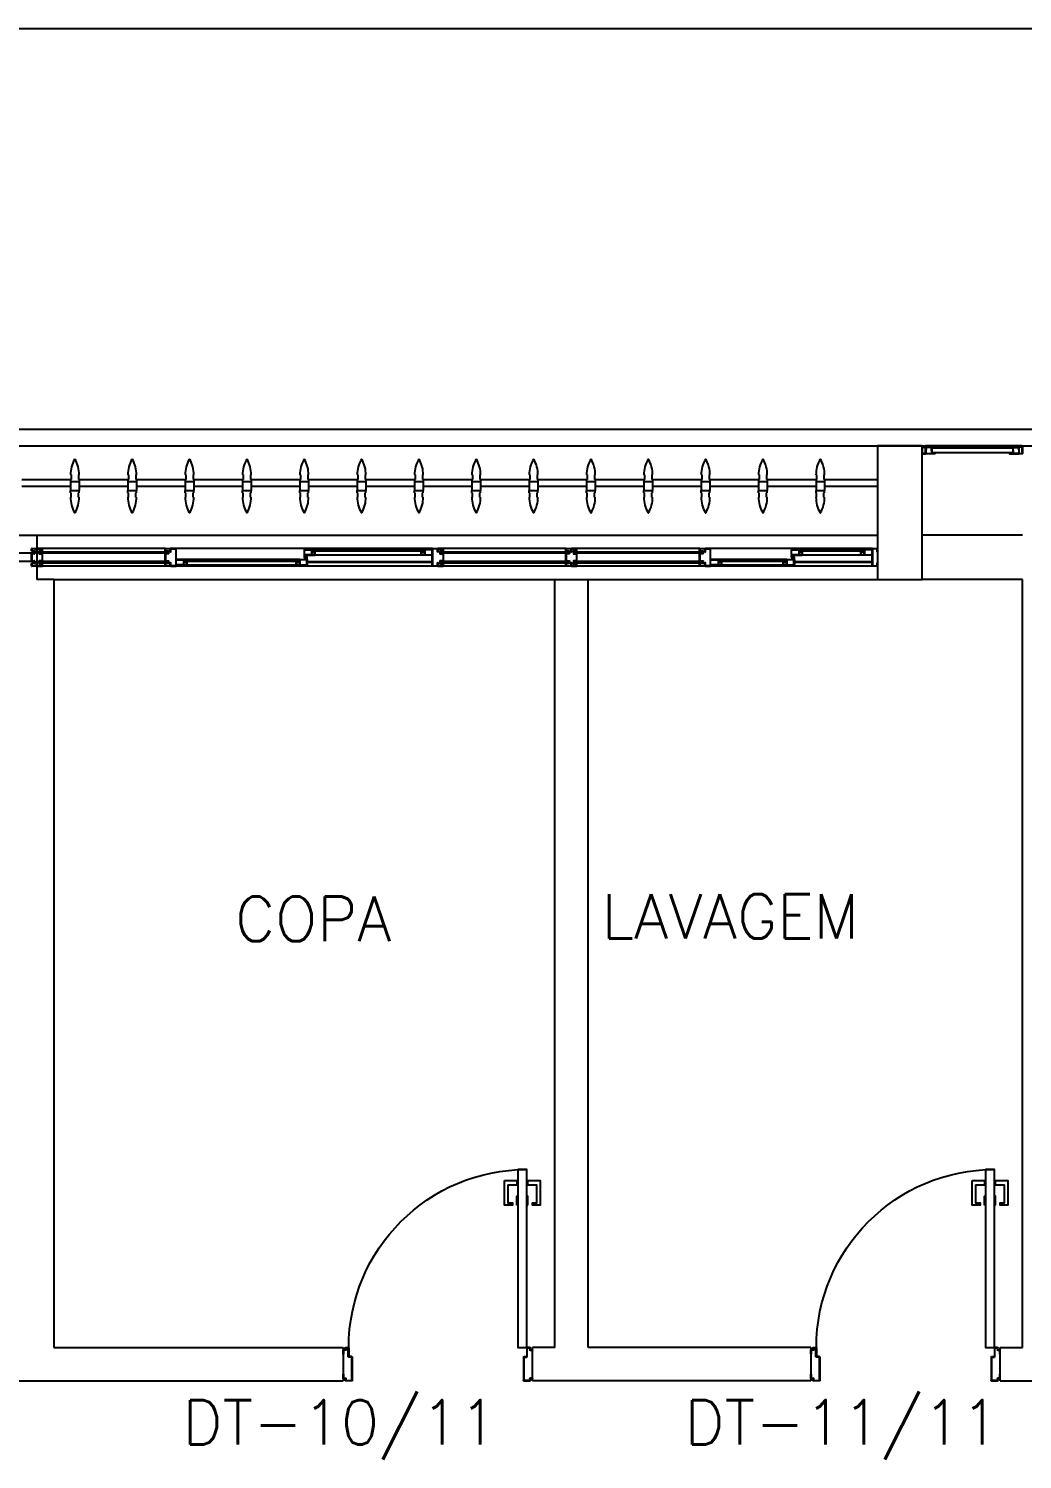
# Model space of a CAD drawing. Header units: millimetres. Extents: x 2686 to 2939, y 1294 to 1441.
# Drawn here: x 2811.66 to 2816.12, y 1344.02 to 1350.45 of the extents above; entities that cross this region are included whole.
import ezdxf

# ---------------------------------------------------------------- set-up
doc = ezdxf.new("R2010")
doc.units = ezdxf.units.MM
doc.linetypes.add('HIDDEN', pattern=[0.375, 0.25, -0.125])
for name, color, linetype in [('AR-ALV', 2, 'Continuous'), ('AR-BRISES', 1, 'Continuous'), ('AR-CALÇADA', 1, 'Continuous'), ('AR-ESQ', 1, 'Continuous'), ('AR-ESTC', 3, 'Continuous'), ('AR-PEITORIL', 1, 'Continuous'), ('AR-PORTA', 1, 'Continuous'), ('BR-PAINEL', 1, 'Continuous'), ('BR-SUPORTE', 1, 'Continuous'), ('DT-ESQ-BAGUETE-C', 1, 'Continuous'), ('DT-ESQ-BAGUETE-V', 1, 'Continuous'), ('DT-ESQ-CHAPA DOBRADA-V', 1, 'Continuous'), ('DT-ESQ-MARCO-V', 1, 'Continuous'), ('DT-ESQ-PERFIL CADEIRA-C', 2, 'Continuous'), ('DT-ESQ-PERFIL CADEIRA-V', 2, 'Continuous'), ('DT-ESQ-PERFIL U SIMPLES-C', 2, 'Continuous'), ('DT-ESQ-PERFIL U-C', 2, 'Continuous'), ('DT-ESQ-PERFIL U-V', 1, 'Continuous'), ('DT-ESQ-VENEZIANA-C', 1, 'Continuous'), ('DT-ESQ-VENEZIANA-V', 1, 'Continuous'), ('DT-ESQ-VIDRO-C', 2, 'Continuous'), ('DT-ESQ-VIDRO-PROJ', 32, 'HIDDEN'), ('DT-ESQ-VIDRO-V', 71, 'Continuous'), ('DT-TXTMOD', 1, 'Continuous'), ('ENDEREÇO', 2, 'Continuous'), ('ibio', 2, 'Continuous'), ('maçaneta', 1, 'Continuous'), ('mov', 1, 'Continuous'), ('PM-PERFIL U-C', 2, 'Continuous'), ('pm1', 2, 'Continuous'), ('TEXTO', 2, 'Continuous')]:
    doc.layers.add(name, color=color, linetype=linetype)
doc.styles.add('S10', font='simplex.shx', dxfattribs={"height": 0.1})
doc.styles.add('UNB-100', font='simplex.shx', dxfattribs={"height": 0.2})
doc.styles.add('UNB1-100', font='simplex.shx', dxfattribs={"height": 0.2})

# ---------------------------------------------------------------- blocks, each defined once
blk = doc.blocks.new('EF21-P')
at = {"layer": 'DT-ESQ-BAGUETE-C', "ltscale": 0.1}
for points in [[(0.0735, -0.125), (0.06, -0.125), (0.06, -0.1235), (0.073, -0.1235, 0.414214), (0.0735, -0.123), (0.0735, -0.112, 0.414214), (0.073, -0.1115), (0.06, -0.1115), (0.06, -0.11), (0.0735, -0.11, -0.414214), (0.075, -0.1115), (0.075, -0.1235, -0.414214)], [(0.339, -0.125), (0.3525, -0.125), (0.3525, -0.1235), (0.3395, -0.1235, -0.414214), (0.339, -0.123), (0.339, -0.112, -0.414214), (0.3395, -0.1115), (0.3525, -0.1115), (0.3525, -0.11), (0.339, -0.11, 0.414214), (0.3375, -0.1115), (0.3375, -0.1235, 0.414214)], [(0.4225, -0.08), (0.409, -0.08), (0.409, -0.0785), (0.422, -0.0785, 0.414214), (0.4225, -0.078), (0.4225, -0.067, 0.414214), (0.422, -0.0665), (0.409, -0.0665), (0.409, -0.065), (0.4225, -0.065, -0.414214), (0.424, -0.0665), (0.424, -0.0785, -0.414214)], [(0.7015, -0.08), (0.715, -0.08), (0.715, -0.0785), (0.702, -0.0785, -0.414214), (0.7015, -0.078), (0.7015, -0.067, -0.414214), (0.702, -0.0665), (0.715, -0.0665), (0.715, -0.065), (0.7015, -0.065, 0.414214), (0.7, -0.0665), (0.7, -0.0785, 0.414214)], [(2.0485, -0.125), (2.035, -0.125), (2.035, -0.1235), (2.048, -0.1235, 0.414214), (2.0485, -0.123), (2.0485, -0.112, 0.414214), (2.048, -0.1115), (2.035, -0.1115), (2.035, -0.11), (2.0485, -0.11, -0.414214), (2.05, -0.1115), (2.05, -0.1235, -0.414214)], [(2.5265, -0.125), (2.54, -0.125), (2.54, -0.1235), (2.527, -0.1235, -0.414214), (2.5265, -0.123), (2.5265, -0.112, -0.414214), (2.527, -0.1115), (2.54, -0.1115), (2.54, -0.11), (2.5265, -0.11, 0.414214), (2.525, -0.1115), (2.525, -0.1235, 0.414214)], [(2.61, -0.08), (2.5965, -0.08), (2.5965, -0.0785), (2.6095, -0.0785, 0.414214), (2.61, -0.078), (2.61, -0.067, 0.414214), (2.6095, -0.0665), (2.5965, -0.0665), (2.5965, -0.065), (2.61, -0.065, -0.414214), (2.6115, -0.0665), (2.6115, -0.0785, -0.414214)], [(3.1015, -0.08), (3.115, -0.08), (3.115, -0.0785), (3.102, -0.0785, -0.414214), (3.1015, -0.078), (3.1015, -0.067, -0.414214), (3.102, -0.0665), (3.115, -0.0665), (3.115, -0.065), (3.1015, -0.065, 0.414214), (3.1, -0.0665), (3.1, -0.0785, 0.414214)]]:
    blk.add_lwpolyline(points, format="xyb", close=True, dxfattribs=at)
at = {"layer": 'DT-ESQ-BAGUETE-V', "ltscale": 0.1}
for p, q in [((0.0735, -0.11), (0.339, -0.11)), ((0.4225, -0.065), (0.7015, -0.065)), ((2.0485, -0.11), (2.5265, -0.11)), ((2.61, -0.065), (3.1015, -0.065))]:
    blk.add_line(p, q, dxfattribs=at)
at = {"layer": 'DT-ESQ-CHAPA DOBRADA-V', "ltscale": 0.1}
for p, q in [((0.025, -0.077), (0.374, -0.077)), ((0.025, -0.08), (0.374, -0.08)), ((2, -0.077), (2.5615, -0.077)), ((2, -0.08), (2.5615, -0.08))]:
    blk.add_line(p, q, dxfattribs=at)
at = {"layer": 'DT-ESQ-MARCO-V', "ltscale": 0.1}
for p, q in [((0.7985, -0.06), (1.3515, -0.06)), ((1.3985, -0.06), (1.9515, -0.06)), ((3.1985, -0.06), (3.7515, -0.06)), ((0.7985, -0.14), (1.3515, -0.14)), ((1.3985, -0.14), (1.9515, -0.14)), ((3.1985, -0.14), (3.7515, -0.14))]:
    blk.add_line(p, q, dxfattribs=at)
at = {"layer": 'DT-ESQ-PERFIL CADEIRA-C', "ltscale": 0.1}
for p, q in [((0.376, -0.0885), (0.4225, -0.0885)), ((0.75, -0.0885), (0.7015, -0.0885)), ((2.5635, -0.0885), (2.61, -0.0885)), ((3.15, -0.0885), (3.1015, -0.0885)), ((0.025, -0.1335), (0.0735, -0.1335)), ((0.3855, -0.1335), (0.339, -0.1335)), ((2, -0.1335), (2.0485, -0.1335)), ((2.573, -0.1335), (2.5265, -0.1335))]:
    blk.add_line(p, q, dxfattribs=at)
for points in [[(0.0735, -0.135), (0.025, -0.135), (0.025, -0.1335), (0.06, -0.1335, -0.198912), (0.0589, -0.1331, -0.198913), (0.0585, -0.132), (0.0585, -0.112, 0.414214), (0.058, -0.1115), (0.025, -0.1115), (0.025, -0.11), (0.0585, -0.11, -0.414214), (0.06, -0.1115), (0.06, -0.1235), (0.06, -0.125), (0.06, -0.132), (0.0735, -0.132, -1)], [(0.339, -0.132, 1), (0.339, -0.135), (0.3855, -0.135, 0.414214), (0.3875, -0.133), (0.3875, -0.112, 0.414214), (0.3855, -0.11), (0.354, -0.11, 0.414214), (0.3525, -0.1115), (0.3525, -0.132)], [(0.3525, -0.1335, 0.198913), (0.3536, -0.1331, 0.198913), (0.354, -0.132), (0.354, -0.112, -0.414214), (0.3545, -0.1115), (0.3855, -0.1115, -0.414214), (0.386, -0.112), (0.386, -0.133, -0.414214), (0.3855, -0.1335)], [(0.4225, -0.087, -1), (0.4225, -0.09), (0.376, -0.09, -0.414214), (0.374, -0.088), (0.374, -0.067, -0.414214), (0.376, -0.065), (0.4075, -0.065, -0.414214), (0.409, -0.0665), (0.409, -0.087)], [(0.409, -0.0885, -0.198913), (0.4079, -0.0881, -0.198913), (0.4075, -0.087), (0.4075, -0.067, 0.414214), (0.407, -0.0665), (0.376, -0.0665, 0.414214), (0.3755, -0.067), (0.3755, -0.088, 0.414214), (0.376, -0.0885)], [(0.7015, -0.09), (0.75, -0.09), (0.75, -0.0885), (0.715, -0.0885, 0.198912), (0.7161, -0.0881, 0.198913), (0.7165, -0.087), (0.7165, -0.067, -0.414214), (0.717, -0.0665), (0.75, -0.0665), (0.75, -0.065), (0.7165, -0.065, 0.414214), (0.715, -0.0665), (0.715, -0.0785), (0.715, -0.08), (0.715, -0.087), (0.7015, -0.087, 1)], [(2.0485, -0.135), (2, -0.135), (2, -0.1335), (2.035, -0.1335, -0.198912), (2.0339, -0.1331, -0.198913), (2.0335, -0.132), (2.0335, -0.112, 0.414214), (2.033, -0.1115), (2, -0.1115), (2, -0.11), (2.0335, -0.11, -0.414214), (2.035, -0.1115), (2.035, -0.1235), (2.035, -0.125), (2.035, -0.132), (2.0485, -0.132, -1)], [(2.5265, -0.132, 1), (2.5265, -0.135), (2.573, -0.135, 0.414214), (2.575, -0.133), (2.575, -0.112, 0.414214), (2.573, -0.11), (2.5415, -0.11, 0.414214), (2.54, -0.1115), (2.54, -0.132)], [(2.54, -0.1335, 0.198913), (2.5411, -0.1331, 0.198913), (2.5415, -0.132), (2.5415, -0.112, -0.414214), (2.542, -0.1115), (2.573, -0.1115, -0.414214), (2.5735, -0.112), (2.5735, -0.133, -0.414214), (2.573, -0.1335)], [(2.61, -0.087, -1), (2.61, -0.09), (2.5635, -0.09, -0.414214), (2.5615, -0.088), (2.5615, -0.067, -0.414214), (2.5635, -0.065), (2.595, -0.065, -0.414214), (2.5965, -0.0665), (2.5965, -0.087)], [(2.5965, -0.0885, -0.198913), (2.5954, -0.0881, -0.198913), (2.595, -0.087), (2.595, -0.067, 0.414214), (2.5945, -0.0665), (2.5635, -0.0665, 0.414214), (2.563, -0.067), (2.563, -0.088, 0.414214), (2.5635, -0.0885)], [(3.1015, -0.09), (3.15, -0.09), (3.15, -0.0885), (3.115, -0.0885, 0.198912), (3.1161, -0.0881, 0.198913), (3.1165, -0.087), (3.1165, -0.067, -0.414214), (3.117, -0.0665), (3.15, -0.0665), (3.15, -0.065), (3.1165, -0.065, 0.414214), (3.115, -0.0665), (3.115, -0.0785), (3.115, -0.08), (3.115, -0.087), (3.1015, -0.087, 1)]]:
    blk.add_lwpolyline(points, format="xyb", close=True, dxfattribs=at)
at = {"layer": 'DT-ESQ-PERFIL CADEIRA-V', "ltscale": 0.1}
for p, q in [((0.4075, -0.09), (0.7015, -0.09)), ((2.595, -0.09), (3.1015, -0.09)), ((0.0735, -0.135), (0.339, -0.135)), ((2.0485, -0.135), (2.5265, -0.135))]:
    blk.add_line(p, q, dxfattribs=at)
at = {"layer": 'DT-ESQ-PERFIL U SIMPLES-C', "ltscale": 0.1}
for points in [[(0.376, -0.102), (0.384, -0.102), (0.384, -0.1005), (0.376, -0.1005, -0.414214), (0.3755, -0.1), (0.3755, -0.092, -0.414214), (0.376, -0.0915), (0.384, -0.0915), (0.384, -0.09), (0.376, -0.09, 0.414214), (0.374, -0.092), (0.374, -0.1, 0.414214)], [(0.3855, -0.098), (0.3775, -0.098), (0.3775, -0.0995), (0.3855, -0.0995, -0.414214), (0.386, -0.1), (0.386, -0.108, -0.414214), (0.3855, -0.1085), (0.3775, -0.1085), (0.3775, -0.11), (0.3855, -0.11, 0.414214), (0.3875, -0.108), (0.3875, -0.1, 0.414214)], [(2.5635, -0.102), (2.5715, -0.102), (2.5715, -0.1005), (2.5635, -0.1005, -0.414214), (2.563, -0.1), (2.563, -0.092, -0.414214), (2.5635, -0.0915), (2.5715, -0.0915), (2.5715, -0.09), (2.5635, -0.09, 0.414214), (2.5615, -0.092), (2.5615, -0.1, 0.414214)], [(2.573, -0.098), (2.565, -0.098), (2.565, -0.0995), (2.573, -0.0995, -0.414214), (2.5735, -0.1), (2.5735, -0.108, -0.414214), (2.573, -0.1085), (2.565, -0.1085), (2.565, -0.11), (2.573, -0.11, 0.414214), (2.575, -0.108), (2.575, -0.1, 0.414214)]]:
    blk.add_lwpolyline(points, format="xyb", close=True, dxfattribs=at)
at = {"layer": 'DT-ESQ-PERFIL U-C', "ltscale": 0.1}
for points in [[(0, -0.0615, -0.414214), (0.0015, -0.06), (0.0235, -0.06, -0.414214), (0.025, -0.0615), (0.025, -0.1385, -0.414214), (0.0235, -0.14), (0.0015, -0.14, -0.414214), (0, -0.1385), (0, -0.125), (0.0015, -0.125), (0.0015, -0.138, 0.414214), (0.002, -0.1385), (0.023, -0.1385, 0.414214), (0.0235, -0.138), (0.0235, -0.062, 0.414214), (0.023, -0.0615), (0.002, -0.0615, 0.414214), (0.0015, -0.062), (0.0015, -0.075), (0, -0.075)], [(0.775, -0.0615, 0.414214), (0.7735, -0.06), (0.7515, -0.06, 0.414214), (0.75, -0.0615), (0.75, -0.1385, 0.414214), (0.7515, -0.14), (0.7735, -0.14, 0.414214), (0.775, -0.1385), (0.775, -0.125), (0.7735, -0.125), (0.7735, -0.138, -0.414214), (0.773, -0.1385), (0.752, -0.1385, -0.414214), (0.7515, -0.138), (0.7515, -0.062, -0.414214), (0.752, -0.0615), (0.773, -0.0615, -0.414214), (0.7735, -0.062), (0.7735, -0.075), (0.775, -0.075)], [(0.8, -0.1285), (0.8, -0.1385, -0.414214), (0.7985, -0.14), (0.7765, -0.14, -0.414214), (0.775, -0.1385), (0.775, -0.125), (0.7765, -0.125), (0.7765, -0.138, 0.414214), (0.777, -0.1385), (0.798, -0.1385, 0.414214), (0.7985, -0.138), (0.7985, -0.1285), (0.7855, -0.1285, -0.414214), (0.784, -0.127), (0.784, -0.117, -0.414214), (0.7855, -0.1155), (0.7985, -0.1155), (0.7985, -0.0845), (0.7855, -0.0845, -0.414214), (0.784, -0.083), (0.784, -0.073, -0.414214), (0.7855, -0.0715), (0.7985, -0.0715), (0.7985, -0.062, 0.414214), (0.798, -0.0615), (0.777, -0.0615, 0.414214), (0.7765, -0.062), (0.7765, -0.075), (0.775, -0.075), (0.775, -0.0615, -0.414214), (0.7765, -0.06), (0.7985, -0.06, -0.414214), (0.8, -0.0615), (0.8, -0.0715, -0.414214), (0.7985, -0.073), (0.7855, -0.073), (0.7855, -0.083), (0.7985, -0.083), (0.7985, -0.083, -0.414214), (0.8, -0.0845), (0.8, -0.1155, -0.414214), (0.7985, -0.117), (0.7985, -0.117), (0.7855, -0.117), (0.7855, -0.127), (0.7985, -0.127, -0.414214)], [(1.35, -0.1285), (1.35, -0.1385, 0.414214), (1.3515, -0.14), (1.3735, -0.14, 0.414214), (1.375, -0.1385), (1.375, -0.125), (1.3735, -0.125), (1.3735, -0.138, -0.414214), (1.373, -0.1385), (1.352, -0.1385, -0.414214), (1.3515, -0.138), (1.3515, -0.1285), (1.3645, -0.1285, 0.414214), (1.366, -0.127), (1.366, -0.117, 0.414214), (1.3645, -0.1155), (1.3515, -0.1155), (1.3515, -0.0845), (1.3645, -0.0845, 0.414214), (1.366, -0.083), (1.366, -0.073, 0.414214), (1.3645, -0.0715), (1.3515, -0.0715), (1.3515, -0.062, -0.414214), (1.352, -0.0615), (1.373, -0.0615, -0.414214), (1.3735, -0.062), (1.3735, -0.075), (1.375, -0.075), (1.375, -0.0615, 0.414214), (1.3735, -0.06), (1.3515, -0.06, 0.414214), (1.35, -0.0615), (1.35, -0.0715, 0.414214), (1.3515, -0.073), (1.3645, -0.073), (1.3645, -0.083), (1.3515, -0.083), (1.3515, -0.083, 0.414214), (1.35, -0.0845), (1.35, -0.1155, 0.414214), (1.3515, -0.117), (1.3515, -0.117), (1.3645, -0.117), (1.3645, -0.127), (1.3515, -0.127, 0.414214)], [(1.4, -0.1285), (1.4, -0.1385, -0.414214), (1.3985, -0.14), (1.3765, -0.14, -0.414214), (1.375, -0.1385), (1.375, -0.125), (1.3765, -0.125), (1.3765, -0.138, 0.414214), (1.377, -0.1385), (1.398, -0.1385, 0.414214), (1.3985, -0.138), (1.3985, -0.1285), (1.3855, -0.1285, -0.414214), (1.384, -0.127), (1.384, -0.117, -0.414214), (1.3855, -0.1155), (1.3985, -0.1155), (1.3985, -0.0845), (1.3855, -0.0845, -0.414214), (1.384, -0.083), (1.384, -0.073, -0.414214), (1.3855, -0.0715), (1.3985, -0.0715), (1.3985, -0.062, 0.414214), (1.398, -0.0615), (1.377, -0.0615, 0.414214), (1.3765, -0.062), (1.3765, -0.075), (1.375, -0.075), (1.375, -0.0615, -0.414214), (1.3765, -0.06), (1.3985, -0.06, -0.414214), (1.4, -0.0615), (1.4, -0.0715, -0.414214), (1.3985, -0.073), (1.3855, -0.073), (1.3855, -0.083), (1.3985, -0.083), (1.3985, -0.083, -0.414214), (1.4, -0.0845), (1.4, -0.1155, -0.414214), (1.3985, -0.117), (1.3985, -0.117), (1.3855, -0.117), (1.3855, -0.127), (1.3985, -0.127, -0.414214)], [(1.95, -0.1285), (1.95, -0.1385, 0.414214), (1.9515, -0.14), (1.9735, -0.14, 0.414214), (1.975, -0.1385), (1.975, -0.125), (1.9735, -0.125), (1.9735, -0.138, -0.414214), (1.973, -0.1385), (1.952, -0.1385, -0.414214), (1.9515, -0.138), (1.9515, -0.1285), (1.9645, -0.1285, 0.414214), (1.966, -0.127), (1.966, -0.117, 0.414214), (1.9645, -0.1155), (1.9515, -0.1155), (1.9515, -0.0845), (1.9645, -0.0845, 0.414214), (1.966, -0.083), (1.966, -0.073, 0.414214), (1.9645, -0.0715), (1.9515, -0.0715), (1.9515, -0.062, -0.414214), (1.952, -0.0615), (1.973, -0.0615, -0.414214), (1.9735, -0.062), (1.9735, -0.075), (1.975, -0.075), (1.975, -0.0615, 0.414214), (1.9735, -0.06), (1.9515, -0.06, 0.414214), (1.95, -0.0615), (1.95, -0.0715, 0.414214), (1.9515, -0.073), (1.9645, -0.073), (1.9645, -0.083), (1.9515, -0.083), (1.9515, -0.083, 0.414214), (1.95, -0.0845), (1.95, -0.1155, 0.414214), (1.9515, -0.117), (1.9515, -0.117), (1.9645, -0.117), (1.9645, -0.127), (1.9515, -0.127, 0.414214)], [(1.975, -0.0615, -0.414214), (1.9765, -0.06), (1.9985, -0.06, -0.414214), (2, -0.0615), (2, -0.1385, -0.414214), (1.9985, -0.14), (1.9765, -0.14, -0.414214), (1.975, -0.1385), (1.975, -0.125), (1.9765, -0.125), (1.9765, -0.138, 0.414214), (1.977, -0.1385), (1.998, -0.1385, 0.414214), (1.9985, -0.138), (1.9985, -0.062, 0.414214), (1.998, -0.0615), (1.977, -0.0615, 0.414214), (1.9765, -0.062), (1.9765, -0.075), (1.975, -0.075)], [(3.175, -0.0615, 0.414214), (3.1735, -0.06), (3.1515, -0.06, 0.414214), (3.15, -0.0615), (3.15, -0.1385, 0.414214), (3.1515, -0.14), (3.1735, -0.14, 0.414214), (3.175, -0.1385), (3.175, -0.125), (3.1735, -0.125), (3.1735, -0.138, -0.414214), (3.173, -0.1385), (3.152, -0.1385, -0.414214), (3.1515, -0.138), (3.1515, -0.062, -0.414214), (3.152, -0.0615), (3.173, -0.0615, -0.414214), (3.1735, -0.062), (3.1735, -0.075), (3.175, -0.075)], [(3.2, -0.1285), (3.2, -0.1385, -0.414214), (3.1985, -0.14), (3.1765, -0.14, -0.414214), (3.175, -0.1385), (3.175, -0.125), (3.1765, -0.125), (3.1765, -0.138, 0.414214), (3.177, -0.1385), (3.198, -0.1385, 0.414214), (3.1985, -0.138), (3.1985, -0.1285), (3.1855, -0.1285, -0.414214), (3.184, -0.127), (3.184, -0.117, -0.414214), (3.1855, -0.1155), (3.1985, -0.1155), (3.1985, -0.0845), (3.1855, -0.0845, -0.414214), (3.184, -0.083), (3.184, -0.073, -0.414214), (3.1855, -0.0715), (3.1985, -0.0715), (3.1985, -0.062, 0.414214), (3.198, -0.0615), (3.177, -0.0615, 0.414214), (3.1765, -0.062), (3.1765, -0.075), (3.175, -0.075), (3.175, -0.0615, -0.414214), (3.1765, -0.06), (3.1985, -0.06, -0.414214), (3.2, -0.0615), (3.2, -0.0715, -0.414214), (3.1985, -0.073), (3.1855, -0.073), (3.1855, -0.083), (3.1985, -0.083), (3.1985, -0.083, -0.414214), (3.2, -0.0845), (3.2, -0.1155, -0.414214), (3.1985, -0.117), (3.1985, -0.117), (3.1855, -0.117), (3.1855, -0.127), (3.1985, -0.127, -0.414214)], [(3.75, -0.1285), (3.75, -0.1385, 0.414214), (3.7515, -0.14), (3.7735, -0.14, 0.414214), (3.775, -0.1385), (3.775, -0.125), (3.7735, -0.125), (3.7735, -0.138, -0.414214), (3.773, -0.1385), (3.752, -0.1385, -0.414214), (3.7515, -0.138), (3.7515, -0.1285), (3.7645, -0.1285, 0.414214), (3.766, -0.127), (3.766, -0.117, 0.414214), (3.7645, -0.1155), (3.7515, -0.1155), (3.7515, -0.0845), (3.7645, -0.0845, 0.414214), (3.766, -0.083), (3.766, -0.073, 0.414214), (3.7645, -0.0715), (3.7515, -0.0715), (3.7515, -0.062, -0.414214), (3.752, -0.0615), (3.773, -0.0615, -0.414214), (3.7735, -0.062), (3.7735, -0.075), (3.775, -0.075), (3.775, -0.0615, 0.414214), (3.7735, -0.06), (3.7515, -0.06, 0.414214), (3.75, -0.0615), (3.75, -0.0715, 0.414214), (3.7515, -0.073), (3.7645, -0.073), (3.7645, -0.083), (3.7515, -0.083), (3.7515, -0.083, 0.414214), (3.75, -0.0845), (3.75, -0.1155, 0.414214), (3.7515, -0.117), (3.7515, -0.117), (3.7645, -0.117), (3.7645, -0.127), (3.7515, -0.127, 0.414214)]]:
    blk.add_lwpolyline(points, format="xyb", close=True, dxfattribs=at)
at = {"layer": 'DT-ESQ-PERFIL U-V', "ltscale": 0.1}
for p, q in [((0.0235, -0.06), (0.7515, -0.06)), ((1.9985, -0.06), (3.1515, -0.06)), ((0.0235, -0.14), (0.7515, -0.14)), ((1.9985, -0.14), (3.1515, -0.14))]:
    blk.add_line(p, q, dxfattribs=at)
at = {"layer": 'DT-ESQ-VIDRO-C', "ltscale": 0.1}
for points in [[(0.063, -0.13), (0.063, -0.127), (0.3495, -0.127), (0.3495, -0.13)], [(0.7125, -0.085), (0.7125, -0.082), (0.4115, -0.082), (0.4115, -0.085)], [(1.3625, -0.081), (1.3625, -0.075), (0.7875, -0.075), (0.7875, -0.081)], [(1.9625, -0.081), (1.9625, -0.075), (1.3875, -0.075), (1.3875, -0.081)], [(2.038, -0.13), (2.038, -0.127), (2.537, -0.127), (2.537, -0.13)], [(3.1125, -0.085), (3.1125, -0.082), (2.599, -0.082), (2.599, -0.085)], [(3.7625, -0.081), (3.7625, -0.075), (3.1875, -0.075), (3.1875, -0.081)]]:
    blk.add_lwpolyline(points, close=True, dxfattribs=at)
at = {"layer": 'DT-ESQ-VIDRO-PROJ', "ltscale": 0.1}
blk.add_lwpolyline([(3.8, -0.1285), (3.8, -0.1385, -0.414214), (3.7985, -0.14), (3.7765, -0.14, -0.414214), (3.775, -0.1385), (3.775, -0.125), (3.7765, -0.125), (3.7765, -0.138, 0.414214), (3.777, -0.1385), (3.798, -0.1385, 0.414214), (3.7985, -0.138), (3.7985, -0.1285), (3.7855, -0.1285, -0.414214), (3.784, -0.127), (3.784, -0.117, -0.414214), (3.7855, -0.1155), (3.7985, -0.1155), (3.7985, -0.0845), (3.7855, -0.0845, -0.414214), (3.784, -0.083), (3.784, -0.073, -0.414214), (3.7855, -0.0715), (3.7985, -0.0715), (3.7985, -0.062, 0.414214), (3.798, -0.0615), (3.777, -0.0615, 0.414214), (3.7765, -0.062), (3.7765, -0.075), (3.775, -0.075), (3.775, -0.0615, -0.414214), (3.7765, -0.06), (3.7985, -0.06, -0.414214), (3.8, -0.0615), (3.8, -0.0715, -0.414214), (3.7985, -0.073), (3.7855, -0.073), (3.7855, -0.083), (3.7985, -0.083), (3.7985, -0.083, -0.414214), (3.8, -0.0845), (3.8, -0.1155, -0.414214), (3.7985, -0.117), (3.7985, -0.117), (3.7855, -0.117), (3.7855, -0.127), (3.7985, -0.127, -0.414214)], format="xyb", close=True, dxfattribs=at)
for points in [[(4.3625, -0.081), (4.3625, -0.075), (3.7875, -0.075), (3.7875, -0.081)], [(4.3625, -0.119), (4.3625, -0.125), (3.7875, -0.125), (3.7875, -0.119)]]:
    blk.add_lwpolyline(points, close=True, dxfattribs=at)
at = {"layer": 'DT-ESQ-VIDRO-V', "ltscale": 0.1}
for points in [[(1.3625, -0.119), (1.3625, -0.125), (0.7875, -0.125), (0.7875, -0.119)], [(1.9625, -0.119), (1.9625, -0.125), (1.3875, -0.125), (1.3875, -0.119)], [(3.7625, -0.119), (3.7625, -0.125), (3.1875, -0.125), (3.1875, -0.119)]]:
    blk.add_lwpolyline(points, close=True, dxfattribs=at)
at = {"layer": 'DT-TXTMOD', "ltscale": 0.1, "style": 'S10', "flags": 3}
for tag, p in [('M01', (0.025, -0.28)), ('M02', (0.3253, -0.28)), ('M03', (0.627, -0.28)), ('M04', (0.9288, -0.28)), ('M05', (1.2306, -0.28)), ('M06', (1.5323, -0.28)), ('M07', (1.8341, -0.28)), ('M08', (2.1359, -0.28)), ('M09', (2.4376, -0.28)), ('M10', (2.7394, -0.28)), ('M11', (3.0412, -0.28)), ('M12', (3.3429, -0.28)), ('M13', (3.6447, -0.28)), ('M14', (3.9464, -0.28)), ('M15', (4.2482, -0.28)), ('M16', (4.55, -0.28)), ('M17', (4.8517, -0.28))]:
    blk.add_attdef(tag, p, '', height=0.1, dxfattribs=at)
blk = doc.blocks.new('BR-MODULO8')
at = {"layer": 'BR-PAINEL'}
for p, q in [((-3.6242, 0.27), (-3.6217, 0.27)), ((-3.6217, 0.27), (-3.6217, 0.25)), ((-3.5883, 0.27), (-3.5883, 0.25)), ((-3.5858, 0.27), (-3.5883, 0.27)), ((-3.3667, 0.27), (-3.3642, 0.27)), ((-3.3642, 0.27), (-3.3642, 0.25)), ((-3.3308, 0.27), (-3.3308, 0.25)), ((-3.3283, 0.27), (-3.3308, 0.27)), ((-3.1092, 0.27), (-3.1067, 0.27)), ((-3.1067, 0.27), (-3.1067, 0.25)), ((-3.0733, 0.27), (-3.0733, 0.25)), ((-3.0708, 0.27), (-3.0733, 0.27)), ((-2.8517, 0.27), (-2.8492, 0.27)), ((-2.8492, 0.27), (-2.8492, 0.25)), ((-2.8158, 0.27), (-2.8158, 0.25)), ((-2.8133, 0.27), (-2.8158, 0.27)), ((-2.5942, 0.27), (-2.5917, 0.27)), ((-2.5917, 0.27), (-2.5917, 0.25)), ((-2.5583, 0.27), (-2.5583, 0.25)), ((-2.5558, 0.27), (-2.5583, 0.27)), ((-2.3367, 0.27), (-2.3342, 0.27)), ((-2.3342, 0.27), (-2.3342, 0.25)), ((-2.3008, 0.27), (-2.3008, 0.25)), ((-2.2983, 0.27), (-2.3008, 0.27)), ((-2.0792, 0.27), (-2.0767, 0.27)), ((-2.0767, 0.27), (-2.0767, 0.25)), ((-2.0433, 0.27), (-2.0433, 0.25)), ((-2.0408, 0.27), (-2.0433, 0.27)), ((-1.8217, 0.27), (-1.8192, 0.27)), ((-1.8192, 0.27), (-1.8192, 0.25)), ((-1.7858, 0.27), (-1.7858, 0.25)), ((-1.7833, 0.27), (-1.7858, 0.27)), ((-1.5642, 0.27), (-1.5617, 0.27)), ((-1.5617, 0.27), (-1.5617, 0.25)), ((-1.5283, 0.27), (-1.5283, 0.25)), ((-1.5258, 0.27), (-1.5283, 0.27)), ((-1.3067, 0.27), (-1.3042, 0.27)), ((-1.3042, 0.27), (-1.3042, 0.25)), ((-1.2708, 0.27), (-1.2708, 0.25)), ((-1.2683, 0.27), (-1.2708, 0.27)), ((-1.0492, 0.27), (-1.0467, 0.27)), ((-1.0467, 0.27), (-1.0467, 0.25)), ((-1.0133, 0.27), (-1.0133, 0.25)), ((-1.0108, 0.27), (-1.0133, 0.27)), ((-0.7917, 0.27), (-0.7892, 0.27)), ((-0.7892, 0.27), (-0.7892, 0.25)), ((-0.7558, 0.27), (-0.7558, 0.25)), ((-0.7533, 0.27), (-0.7558, 0.27)), ((-0.5342, 0.27), (-0.5317, 0.27)), ((-0.5317, 0.27), (-0.5317, 0.25)), ((-0.4958, 0.27), (-0.4983, 0.27)), ((-0.4983, 0.27), (-0.4983, 0.25)), ((-0.2767, 0.27), (-0.2742, 0.27)), ((-0.2742, 0.27), (-0.2742, 0.25)), ((-0.2408, 0.27), (-0.2408, 0.25)), ((-0.2383, 0.27), (-0.2408, 0.27)), ((-3.6242, 0.25), (-3.6242, 0.24)), ((-3.6242, 0.25), (-3.6217, 0.25)), ((-3.6242, 0.24), (-3.5858, 0.24)), ((-3.6242, 0.24), (-3.6242, 0.2)), ((-3.6242, 0.2), (-3.5858, 0.2)), ((-3.6242, 0.19), (-3.6242, 0.2)), ((-3.5858, 0.25), (-3.5883, 0.25)), ((-3.5858, 0.25), (-3.5858, 0.24)), ((-3.5858, 0.24), (-3.5858, 0.2)), ((-3.5858, 0.19), (-3.5858, 0.2)), ((-3.3667, 0.25), (-3.3667, 0.24)), ((-3.3667, 0.25), (-3.3642, 0.25)), ((-3.3667, 0.24), (-3.3283, 0.24)), ((-3.3667, 0.24), (-3.3667, 0.2)), ((-3.3667, 0.2), (-3.3283, 0.2)), ((-3.3667, 0.19), (-3.3667, 0.2)), ((-3.3283, 0.25), (-3.3308, 0.25)), ((-3.3283, 0.25), (-3.3283, 0.24)), ((-3.3283, 0.24), (-3.3283, 0.2)), ((-3.3283, 0.19), (-3.3283, 0.2)), ((-3.1092, 0.25), (-3.1092, 0.24)), ((-3.1092, 0.25), (-3.1067, 0.25)), ((-3.1092, 0.24), (-3.0708, 0.24)), ((-3.1092, 0.24), (-3.1092, 0.2)), ((-3.1092, 0.2), (-3.0708, 0.2)), ((-3.1092, 0.19), (-3.1092, 0.2)), ((-3.0708, 0.25), (-3.0733, 0.25)), ((-3.0708, 0.25), (-3.0708, 0.24)), ((-3.0708, 0.24), (-3.0708, 0.2)), ((-3.0708, 0.19), (-3.0708, 0.2)), ((-2.8517, 0.25), (-2.8517, 0.24)), ((-2.8517, 0.25), (-2.8492, 0.25)), ((-2.8517, 0.24), (-2.8133, 0.24)), ((-2.8517, 0.24), (-2.8517, 0.2)), ((-2.8517, 0.2), (-2.8133, 0.2)), ((-2.8517, 0.19), (-2.8517, 0.2)), ((-2.8133, 0.25), (-2.8158, 0.25)), ((-2.8133, 0.25), (-2.8133, 0.24)), ((-2.8133, 0.24), (-2.8133, 0.2)), ((-2.8133, 0.19), (-2.8133, 0.2)), ((-2.5942, 0.25), (-2.5942, 0.24)), ((-2.5942, 0.25), (-2.5917, 0.25)), ((-2.5942, 0.24), (-2.5558, 0.24)), ((-2.5942, 0.24), (-2.5942, 0.2)), ((-2.5942, 0.2), (-2.5558, 0.2)), ((-2.5942, 0.19), (-2.5942, 0.2)), ((-2.5558, 0.25), (-2.5583, 0.25)), ((-2.5558, 0.25), (-2.5558, 0.24)), ((-2.5558, 0.24), (-2.5558, 0.2)), ((-2.5558, 0.19), (-2.5558, 0.2)), ((-2.3367, 0.25), (-2.3367, 0.24)), ((-2.3367, 0.25), (-2.3342, 0.25)), ((-2.3367, 0.24), (-2.2983, 0.24)), ((-2.3367, 0.24), (-2.3367, 0.2)), ((-2.3367, 0.2), (-2.2983, 0.2)), ((-2.3367, 0.19), (-2.3367, 0.2)), ((-2.2983, 0.25), (-2.3008, 0.25)), ((-2.2983, 0.25), (-2.2983, 0.24)), ((-2.2983, 0.24), (-2.2983, 0.2)), ((-2.2983, 0.19), (-2.2983, 0.2)), ((-2.0792, 0.25), (-2.0792, 0.24)), ((-2.0792, 0.25), (-2.0767, 0.25)), ((-2.0792, 0.24), (-2.0408, 0.24)), ((-2.0792, 0.24), (-2.0792, 0.2)), ((-2.0792, 0.2), (-2.0408, 0.2)), ((-2.0792, 0.19), (-2.0792, 0.2)), ((-2.0408, 0.25), (-2.0433, 0.25)), ((-2.0408, 0.25), (-2.0408, 0.24)), ((-2.0408, 0.24), (-2.0408, 0.2)), ((-2.0408, 0.19), (-2.0408, 0.2)), ((-1.8217, 0.25), (-1.8217, 0.24)), ((-1.8217, 0.25), (-1.8192, 0.25)), ((-1.8217, 0.24), (-1.7833, 0.24)), ((-1.8217, 0.24), (-1.8217, 0.2)), ((-1.8217, 0.2), (-1.7833, 0.2)), ((-1.8217, 0.19), (-1.8217, 0.2)), ((-1.7833, 0.25), (-1.7858, 0.25)), ((-1.7833, 0.25), (-1.7833, 0.24)), ((-1.7833, 0.24), (-1.7833, 0.2)), ((-1.7833, 0.19), (-1.7833, 0.2)), ((-1.5642, 0.25), (-1.5642, 0.24)), ((-1.5642, 0.25), (-1.5617, 0.25)), ((-1.5642, 0.24), (-1.5258, 0.24)), ((-1.5642, 0.24), (-1.5642, 0.2)), ((-1.5642, 0.2), (-1.5258, 0.2)), ((-1.5642, 0.19), (-1.5642, 0.2)), ((-1.5258, 0.25), (-1.5283, 0.25)), ((-1.5258, 0.25), (-1.5258, 0.24)), ((-1.5258, 0.24), (-1.5258, 0.2)), ((-1.5258, 0.19), (-1.5258, 0.2)), ((-1.3067, 0.25), (-1.3067, 0.24)), ((-1.3067, 0.25), (-1.3042, 0.25)), ((-1.3067, 0.24), (-1.2683, 0.24)), ((-1.3067, 0.24), (-1.3067, 0.2)), ((-1.3067, 0.2), (-1.2683, 0.2)), ((-1.3067, 0.19), (-1.3067, 0.2)), ((-1.2683, 0.25), (-1.2708, 0.25)), ((-1.2683, 0.25), (-1.2683, 0.24)), ((-1.2683, 0.24), (-1.2683, 0.2)), ((-1.2683, 0.19), (-1.2683, 0.2)), ((-1.0492, 0.25), (-1.0492, 0.24)), ((-1.0492, 0.25), (-1.0467, 0.25)), ((-1.0492, 0.24), (-1.0108, 0.24)), ((-1.0492, 0.24), (-1.0492, 0.2)), ((-1.0492, 0.2), (-1.0108, 0.2)), ((-1.0492, 0.19), (-1.0492, 0.2)), ((-1.0108, 0.25), (-1.0133, 0.25)), ((-1.0108, 0.25), (-1.0108, 0.24)), ((-1.0108, 0.24), (-1.0108, 0.2)), ((-1.0108, 0.19), (-1.0108, 0.2)), ((-0.7917, 0.25), (-0.7917, 0.24)), ((-0.7917, 0.25), (-0.7892, 0.25)), ((-0.7917, 0.24), (-0.7533, 0.24)), ((-0.7917, 0.24), (-0.7917, 0.2)), ((-0.7917, 0.2), (-0.7533, 0.2)), ((-0.7917, 0.19), (-0.7917, 0.2)), ((-0.7533, 0.25), (-0.7558, 0.25)), ((-0.7533, 0.25), (-0.7533, 0.24)), ((-0.7533, 0.24), (-0.7533, 0.2)), ((-0.7533, 0.19), (-0.7533, 0.2)), ((-0.5342, 0.25), (-0.5317, 0.25)), ((-0.5342, 0.25), (-0.5342, 0.24)), ((-0.5342, 0.24), (-0.5342, 0.2)), ((-0.5342, 0.24), (-0.4958, 0.24)), ((-0.5342, 0.19), (-0.5342, 0.2)), ((-0.5342, 0.2), (-0.4958, 0.2)), ((-0.4958, 0.25), (-0.4983, 0.25)), ((-0.4958, 0.25), (-0.4958, 0.24)), ((-0.4958, 0.24), (-0.4958, 0.2)), ((-0.4958, 0.19), (-0.4958, 0.2)), ((-0.2767, 0.25), (-0.2767, 0.24)), ((-0.2767, 0.25), (-0.2742, 0.25)), ((-0.2767, 0.24), (-0.2383, 0.24)), ((-0.2767, 0.24), (-0.2767, 0.2)), ((-0.2767, 0.2), (-0.2383, 0.2)), ((-0.2767, 0.19), (-0.2767, 0.2)), ((-0.2383, 0.25), (-0.2408, 0.25)), ((-0.2383, 0.25), (-0.2383, 0.24)), ((-0.2383, 0.24), (-0.2383, 0.2)), ((-0.2383, 0.19), (-0.2383, 0.2)), ((-3.6242, 0.19), (-3.6217, 0.19)), ((-3.6242, 0.17), (-3.6217, 0.17)), ((-3.6217, 0.17), (-3.6217, 0.19)), ((-3.5858, 0.19), (-3.5883, 0.19)), ((-3.5883, 0.17), (-3.5883, 0.19)), ((-3.5858, 0.17), (-3.5883, 0.17)), ((-3.3667, 0.19), (-3.3642, 0.19)), ((-3.3667, 0.17), (-3.3642, 0.17)), ((-3.3642, 0.17), (-3.3642, 0.19)), ((-3.3283, 0.19), (-3.3308, 0.19)), ((-3.3308, 0.17), (-3.3308, 0.19)), ((-3.3283, 0.17), (-3.3308, 0.17)), ((-3.1092, 0.19), (-3.1067, 0.19)), ((-3.1092, 0.17), (-3.1067, 0.17)), ((-3.1067, 0.17), (-3.1067, 0.19)), ((-3.0708, 0.19), (-3.0733, 0.19)), ((-3.0733, 0.17), (-3.0733, 0.19)), ((-3.0708, 0.17), (-3.0733, 0.17)), ((-2.8517, 0.19), (-2.8492, 0.19)), ((-2.8517, 0.17), (-2.8492, 0.17)), ((-2.8492, 0.17), (-2.8492, 0.19)), ((-2.8133, 0.19), (-2.8158, 0.19)), ((-2.8158, 0.17), (-2.8158, 0.19)), ((-2.8133, 0.17), (-2.8158, 0.17)), ((-2.5942, 0.19), (-2.5917, 0.19)), ((-2.5942, 0.17), (-2.5917, 0.17)), ((-2.5917, 0.17), (-2.5917, 0.19)), ((-2.5558, 0.19), (-2.5583, 0.19)), ((-2.5583, 0.17), (-2.5583, 0.19)), ((-2.5558, 0.17), (-2.5583, 0.17)), ((-2.3367, 0.19), (-2.3342, 0.19)), ((-2.3367, 0.17), (-2.3342, 0.17)), ((-2.3342, 0.17), (-2.3342, 0.19)), ((-2.2983, 0.19), (-2.3008, 0.19)), ((-2.3008, 0.17), (-2.3008, 0.19)), ((-2.2983, 0.17), (-2.3008, 0.17)), ((-2.0792, 0.19), (-2.0767, 0.19)), ((-2.0792, 0.17), (-2.0767, 0.17)), ((-2.0767, 0.17), (-2.0767, 0.19)), ((-2.0408, 0.19), (-2.0433, 0.19)), ((-2.0433, 0.17), (-2.0433, 0.19)), ((-2.0408, 0.17), (-2.0433, 0.17)), ((-1.8217, 0.19), (-1.8192, 0.19)), ((-1.8217, 0.17), (-1.8192, 0.17)), ((-1.8192, 0.17), (-1.8192, 0.19)), ((-1.7833, 0.19), (-1.7858, 0.19)), ((-1.7858, 0.17), (-1.7858, 0.19)), ((-1.7833, 0.17), (-1.7858, 0.17)), ((-1.5642, 0.19), (-1.5617, 0.19)), ((-1.5642, 0.17), (-1.5617, 0.17)), ((-1.5617, 0.17), (-1.5617, 0.19)), ((-1.5258, 0.19), (-1.5283, 0.19)), ((-1.5283, 0.17), (-1.5283, 0.19)), ((-1.5258, 0.17), (-1.5283, 0.17)), ((-1.3067, 0.19), (-1.3042, 0.19)), ((-1.3067, 0.17), (-1.3042, 0.17)), ((-1.3042, 0.17), (-1.3042, 0.19)), ((-1.2683, 0.19), (-1.2708, 0.19)), ((-1.2708, 0.17), (-1.2708, 0.19)), ((-1.2683, 0.17), (-1.2708, 0.17)), ((-1.0492, 0.19), (-1.0467, 0.19)), ((-1.0492, 0.17), (-1.0467, 0.17)), ((-1.0467, 0.17), (-1.0467, 0.19)), ((-1.0108, 0.19), (-1.0133, 0.19)), ((-1.0133, 0.17), (-1.0133, 0.19)), ((-1.0108, 0.17), (-1.0133, 0.17)), ((-0.7917, 0.19), (-0.7892, 0.19)), ((-0.7917, 0.17), (-0.7892, 0.17)), ((-0.7892, 0.17), (-0.7892, 0.19)), ((-0.7533, 0.19), (-0.7558, 0.19)), ((-0.7558, 0.17), (-0.7558, 0.19)), ((-0.7533, 0.17), (-0.7558, 0.17)), ((-0.5342, 0.19), (-0.5317, 0.19)), ((-0.5342, 0.17), (-0.5317, 0.17)), ((-0.5317, 0.17), (-0.5317, 0.19)), ((-0.4983, 0.17), (-0.4983, 0.19)), ((-0.4958, 0.19), (-0.4983, 0.19)), ((-0.4958, 0.17), (-0.4983, 0.17)), ((-0.2767, 0.19), (-0.2742, 0.19)), ((-0.2767, 0.17), (-0.2742, 0.17)), ((-0.2742, 0.17), (-0.2742, 0.19)), ((-0.2383, 0.19), (-0.2408, 0.19)), ((-0.2408, 0.17), (-0.2408, 0.19)), ((-0.2383, 0.17), (-0.2408, 0.17))]:
    blk.add_line(p, q, dxfattribs=at)
for centre, radius, start, end in [((-3.4992, 0.2739), 0.1251, 148.47206, 181.77204), ((-3.605, 0.3387), 0.001, 37.1012, 142.8988), ((-3.7108, 0.2739), 0.1251, 358.22796, 31.52794), ((-3.2417, 0.2739), 0.1251, 148.47206, 181.77204), ((-3.3475, 0.3387), 0.001, 37.1012, 142.8988), ((-3.4533, 0.2739), 0.1251, 358.22796, 31.52794), ((-2.9842, 0.2739), 0.1251, 148.47206, 181.77204), ((-3.09, 0.3387), 0.001, 37.1012, 142.8988), ((-3.1958, 0.2739), 0.1251, 358.22796, 31.52794), ((-2.7267, 0.2739), 0.1251, 148.47206, 181.77204), ((-2.8325, 0.3387), 0.001, 37.1012, 142.8988), ((-2.9383, 0.2739), 0.1251, 358.22796, 31.52794), ((-2.4692, 0.2739), 0.1251, 148.47206, 181.77204), ((-2.575, 0.3387), 0.001, 37.1012, 142.8988), ((-2.6808, 0.2739), 0.1251, 358.22796, 31.52794), ((-2.2117, 0.2739), 0.1251, 148.47206, 181.77204), ((-2.3175, 0.3387), 0.001, 37.1012, 142.8988), ((-2.4233, 0.2739), 0.1251, 358.22796, 31.52794), ((-1.9542, 0.2739), 0.1251, 148.47206, 181.77204), ((-2.06, 0.3387), 0.001, 37.1012, 142.8988), ((-2.1658, 0.2739), 0.1251, 358.22796, 31.52794), ((-1.6967, 0.2739), 0.1251, 148.47206, 181.77204), ((-1.8025, 0.3387), 0.001, 37.1012, 142.8988), ((-1.9083, 0.2739), 0.1251, 358.22796, 31.52794), ((-1.4392, 0.2739), 0.1251, 148.47206, 181.77204), ((-1.545, 0.3387), 0.001, 37.1012, 142.8988), ((-1.6508, 0.2739), 0.1251, 358.22796, 31.52794), ((-1.1817, 0.2739), 0.1251, 148.47206, 181.77204), ((-1.2875, 0.3387), 0.001, 37.1012, 142.8988), ((-1.3933, 0.2739), 0.1251, 358.22796, 31.52794), ((-0.9242, 0.2739), 0.1251, 148.47206, 181.77204), ((-1.03, 0.3387), 0.001, 37.1012, 142.8988), ((-1.1358, 0.2739), 0.1251, 358.22796, 31.52794), ((-0.6667, 0.2739), 0.1251, 148.47206, 181.77204), ((-0.7725, 0.3387), 0.001, 37.1012, 142.8988), ((-0.8783, 0.2739), 0.1251, 358.22796, 31.52794), ((-0.4092, 0.2739), 0.1251, 148.47206, 181.77204), ((-0.515, 0.3387), 0.001, 37.1012, 142.8988), ((-0.6208, 0.2739), 0.1251, 358.22796, 31.52794), ((-0.1517, 0.2739), 0.1251, 148.47206, 181.77204), ((-0.2575, 0.3387), 0.001, 37.1012, 142.8988), ((-0.3633, 0.2739), 0.1251, 358.22796, 31.52794), ((-3.4992, 0.1661), 0.1251, 178.22796, 211.52794), ((-3.7108, 0.1661), 0.1251, 328.47206, 1.77204), ((-3.2417, 0.1661), 0.1251, 178.22796, 211.52794), ((-3.4533, 0.1661), 0.1251, 328.47206, 1.77204), ((-2.9842, 0.1661), 0.1251, 178.22796, 211.52794), ((-3.1958, 0.1661), 0.1251, 328.47206, 1.77204), ((-2.7267, 0.1661), 0.1251, 178.22796, 211.52794), ((-2.9383, 0.1661), 0.1251, 328.47206, 1.77204), ((-2.4692, 0.1661), 0.1251, 178.22796, 211.52794), ((-2.6808, 0.1661), 0.1251, 328.47206, 1.77204), ((-2.2117, 0.1661), 0.1251, 178.22796, 211.52794), ((-2.4233, 0.1661), 0.1251, 328.47206, 1.77204), ((-1.9542, 0.1661), 0.1251, 178.22796, 211.52794), ((-2.1658, 0.1661), 0.1251, 328.47206, 1.77204), ((-1.6967, 0.1661), 0.1251, 178.22796, 211.52794), ((-1.9083, 0.1661), 0.1251, 328.47206, 1.77204), ((-1.4392, 0.1661), 0.1251, 178.22796, 211.52794), ((-1.6508, 0.1661), 0.1251, 328.47206, 1.77204), ((-1.1817, 0.1661), 0.1251, 178.22796, 211.52794), ((-1.3933, 0.1661), 0.1251, 328.47206, 1.77204), ((-0.9242, 0.1661), 0.1251, 178.22796, 211.52794), ((-1.1358, 0.1661), 0.1251, 328.47206, 1.77204), ((-0.6667, 0.1661), 0.1251, 178.22796, 211.52794), ((-0.8783, 0.1661), 0.1251, 328.47206, 1.77204), ((-0.4092, 0.1661), 0.1251, 178.22796, 211.52794), ((-0.6208, 0.1661), 0.1251, 328.47206, 1.77204), ((-0.1517, 0.1661), 0.1251, 178.22796, 211.52794), ((-0.3633, 0.1661), 0.1251, 328.47206, 1.77204), ((-3.605, 0.1013), 0.001, 217.1012, 322.8988), ((-3.3475, 0.1013), 0.001, 217.1012, 322.8988), ((-3.09, 0.1013), 0.001, 217.1012, 322.8988), ((-2.8325, 0.1013), 0.001, 217.1012, 322.8988), ((-2.575, 0.1013), 0.001, 217.1012, 322.8988), ((-2.3175, 0.1013), 0.001, 217.1012, 322.8988), ((-2.06, 0.1013), 0.001, 217.1012, 322.8988), ((-1.8025, 0.1013), 0.001, 217.1012, 322.8988), ((-1.545, 0.1013), 0.001, 217.1012, 322.8988), ((-1.2875, 0.1013), 0.001, 217.1012, 322.8988), ((-1.03, 0.1013), 0.001, 217.1012, 322.8988), ((-0.7725, 0.1013), 0.001, 217.1012, 322.8988), ((-0.515, 0.1013), 0.001, 217.1012, 322.8988), ((-0.2575, 0.1013), 0.001, 217.1012, 322.8988)]:
    blk.add_arc(centre, radius, start, end, dxfattribs=at)
at = {"layer": 'BR-SUPORTE'}
for p, q in [((-3.8433, 0.25), (-3.6217, 0.25)), ((-3.8433, 0.22), (-3.6242, 0.22)), ((-3.5858, 0.25), (-3.3642, 0.25)), ((-3.5858, 0.22), (-3.3667, 0.22)), ((-3.3283, 0.25), (-3.1067, 0.25)), ((-3.3283, 0.22), (-3.1092, 0.22)), ((-3.0708, 0.25), (-2.8492, 0.25)), ((-3.0708, 0.22), (-2.8517, 0.22)), ((-2.8133, 0.25), (-2.5917, 0.25)), ((-2.8133, 0.22), (-2.5942, 0.22)), ((-2.5558, 0.25), (-2.3342, 0.25)), ((-2.5558, 0.22), (-2.3367, 0.22)), ((-2.2983, 0.25), (-2.0767, 0.25)), ((-2.2983, 0.22), (-2.0792, 0.22)), ((-2.0408, 0.25), (-1.8192, 0.25)), ((-2.0408, 0.22), (-1.8217, 0.22)), ((-1.7833, 0.25), (-1.5617, 0.25)), ((-1.7833, 0.22), (-1.5642, 0.22)), ((-1.5258, 0.25), (-1.3042, 0.25)), ((-1.5258, 0.22), (-1.3067, 0.22)), ((-1.2683, 0.25), (-1.0467, 0.25)), ((-1.2683, 0.22), (-1.0492, 0.22)), ((-1.0108, 0.25), (-0.7892, 0.25)), ((-1.0108, 0.22), (-0.7917, 0.22)), ((-0.7533, 0.25), (-0.5317, 0.25)), ((-0.7533, 0.22), (-0.5342, 0.22)), ((-0.4958, 0.25), (-0.2742, 0.25)), ((-0.4958, 0.22), (-0.2767, 0.22)), ((-0.2383, 0.25), (0, 0.25)), ((-0.2383, 0.22), (0, 0.22))]:
    blk.add_line(p, q, dxfattribs=at)
blk = doc.blocks.new('EF01C-P')
at = {"layer": 'DT-ESQ-BAGUETE-C', "ltscale": 0.1}
for points in [[(0.0015, 0.035), (0.015, 0.035), (0.015, 0.0335), (0.0015, 0.0335), (0.0015, 0.005), (0.015, 0.005), (0.015, 0.0035), (0.0015, 0.0035, -0.414214), (0, 0.005), (0, 0.0335, -0.414214)], [(0.4485, 0.035), (0.435, 0.035), (0.435, 0.0335), (0.4485, 0.0335), (0.4485, 0.005), (0.435, 0.005), (0.435, 0.0035), (0.4485, 0.0035, 0.414214), (0.45, 0.005), (0.45, 0.0335, 0.414214)]]:
    blk.add_lwpolyline(points, format="xyb", close=True, dxfattribs=at)
at = {"layer": 'DT-ESQ-PERFIL CADEIRA-C', "ltscale": 0.1}
for points in [[(0.01, 0.0015), (0.01, 0.003), (0.0015, 0.003, 1), (0.0015, 0), (0.015, 0, 0.414214), (0.0165, 0.0015), (0.0165, 0.0335), (0.043, 0.0335)], [(0.043, 0.0065), (0.018, 0.0065), (0.018, 0.0165), (0.0165, 0.0165), (0.0165, 0.0065, 0.414214), (0.018, 0.005), (0.043, 0.005), (0.0565, 0.005, 1), (0.0565, 0.008), (0.043, 0.008), (0.043, 0.02), (0.043, 0.032), (0.0565, 0.032, 1), (0.0565, 0.035), (0.043, 0.035), (0.0165, 0.035, 0.414214), (0.015, 0.0335), (0.015, 0.0015), (0.0015, 0.0015)], [(0.0415, 0.02), (0.0415, 0.032, -0.414214), (0.043, 0.0335), (0.0565, 0.0335)], [(0.0415, 0.02), (0.0415, 0.008, 0.414214), (0.043, 0.0065), (0.0565, 0.0065)], [(0.407, 0.0065), (0.432, 0.0065), (0.432, 0.0165), (0.4335, 0.0165), (0.4335, 0.0065, -0.414214), (0.432, 0.005), (0.407, 0.005), (0.3935, 0.005, -1), (0.3935, 0.008), (0.407, 0.008), (0.407, 0.02), (0.407, 0.032), (0.3935, 0.032, -1), (0.3935, 0.035), (0.407, 0.035), (0.4335, 0.035, -0.414214), (0.435, 0.0335), (0.435, 0.0015), (0.4485, 0.0015)], [(0.4085, 0.02), (0.4085, 0.032, 0.414214), (0.407, 0.0335), (0.3935, 0.0335)], [(0.4085, 0.02), (0.4085, 0.008, -0.414214), (0.407, 0.0065), (0.3935, 0.0065)], [(0.44, 0.0015), (0.44, 0.003), (0.4485, 0.003, -1), (0.4485, 0), (0.435, 0, -0.414214), (0.4335, 0.0015), (0.4335, 0.0335), (0.407, 0.0335)]]:
    blk.add_lwpolyline(points, format="xyb", dxfattribs=at)
at = {"layer": 'DT-ESQ-PERFIL CADEIRA-V', "ltscale": 0.1}
blk.add_line((0.015, 0), (0.435, 0), dxfattribs=at)
at = {"layer": 'DT-ESQ-VENEZIANA-C', "ltscale": 0.1}
for p, q in [((0.043, 0.0105), (0.407, 0.0105)), ((0.043, 0.009), (0.407, 0.009))]:
    blk.add_line(p, q, dxfattribs=at)
at = {"layer": 'DT-ESQ-VENEZIANA-V', "ltscale": 0.1}
blk.add_line((0.043, 0.031), (0.407, 0.031), dxfattribs=at)
at = {"layer": 'DT-TXTMOD', "ltscale": 0.1, "style": 'S10', "flags": 3}
blk.add_attdef('EF01C', (0.0208, -0.14), '', height=0.1, dxfattribs=at)
blk = doc.blocks.new('PM3')
at = {"layer": 'maçaneta'}
for points in [[(0.02, 0.825), (-0.035, 0.825), (-0.035, 0.715), (0, 0.715), (0, 0.725), (-0.02, 0.725), (-0.02, 0.8035, -0.414214), (-0.0185, 0.805), (0.02, 0.805)], [(0.125, 0.825), (0.07, 0.825), (0.07, 0.805), (0.1085, 0.805, -0.414214), (0.11, 0.8035), (0.11, 0.725), (0.09, 0.725), (0.09, 0.715), (0.125, 0.715)]]:
    blk.add_lwpolyline(points, format="xyb", close=True, dxfattribs=at)
for points in [[(0.02, 0.715), (0.02, 0.755), (0.025, 0.755), (0.025, 0.715)], [(0.07, 0.715), (0.07, 0.755), (0.065, 0.755), (0.065, 0.715)]]:
    blk.add_lwpolyline(points, close=True, dxfattribs=at)
at = {"layer": 'mov'}
blk.add_arc((0.025, 0.075), 0.8, 0, 90, dxfattribs=at)
at = {"layer": 'PM-PERFIL U-C'}
for p, q in [((0.0015, 0.065), (0.01, 0.065)), ((0.01, 0.065), (0.01, 0.0735)), ((0.0115, 0.075), (0.0235, 0.075)), ((0.012, 0.073), (0.012, 0.0645)), ((0.023, 0.073), (0.012, 0.073)), ((0.023, 0.0335), (0.023, 0.073)), ((0.025, 0.0735), (0.025, 0.034)), ((0.825, 0.0735), (0.825, 0.034)), ((0.8385, 0.075), (0.8265, 0.075)), ((0.827, 0.073), (0.838, 0.073)), ((0.827, 0.0335), (0.827, 0.073)), ((0.838, 0.073), (0.838, 0.0645)), ((0.84, 0.065), (0.84, 0.0735)), ((0.8485, 0.065), (0.84, 0.065)), ((0, 0.045), (0, 0.0635)), ((0.002, 0.045), (0, 0.045)), ((0.002, 0.063), (0.002, 0.045)), ((0.0105, 0.063), (0.002, 0.063)), ((0.038, 0.032), (0.0245, 0.032)), ((0.0385, 0.034), (0.025, 0.034)), ((0.038, 0.032), (0.038, -0.073)), ((0.04, 0.0325), (0.04, -0.0735)), ((0.81, 0.0325), (0.81, -0.0735)), ((0.8115, 0.034), (0.825, 0.034)), ((0.812, 0.032), (0.8255, 0.032)), ((0.812, 0.032), (0.812, -0.073)), ((0.8395, 0.063), (0.848, 0.063)), ((0.848, 0.063), (0.848, 0.045)), ((0.848, 0.045), (0.85, 0.045)), ((0.85, 0.045), (0.85, 0.0635)), ((0, -0.045), (0.002, -0.045)), ((0, -0.0635), (0, -0.045)), ((0.002, -0.045), (0.002, -0.063)), ((0.002, -0.063), (0.0105, -0.063)), ((0.848, -0.063), (0.8395, -0.063)), ((0.85, -0.045), (0.848, -0.045)), ((0.848, -0.045), (0.848, -0.063)), ((0.85, -0.0635), (0.85, -0.045)), ((0.01, -0.065), (0.0015, -0.065)), ((0.01, -0.0735), (0.01, -0.065)), ((0.0385, -0.075), (0.0115, -0.075)), ((0.012, -0.0645), (0.012, -0.073)), ((0.012, -0.073), (0.038, -0.073)), ((0.8115, -0.075), (0.8385, -0.075)), ((0.838, -0.073), (0.812, -0.073)), ((0.838, -0.0645), (0.838, -0.073)), ((0.84, -0.0735), (0.84, -0.065)), ((0.84, -0.065), (0.8485, -0.065))]:
    blk.add_line(p, q, dxfattribs=at)
for centre, start, end in [((0.0015, 0.0635), 90, 180), ((0.0115, 0.0735), 90, 180), ((0.0105, 0.0645), 270, 0), ((0.0235, 0.0735), 360, 90), ((0.8265, 0.0735), 90, 180), ((0.8395, 0.0645), 180, 270), ((0.8385, 0.0735), 0, 90), ((0.8485, 0.0635), 0, 90), ((0.0245, 0.0335), 180, 270), ((0.0385, 0.0325), 0, 90), ((0.8115, 0.0325), 90, 180), ((0.8255, 0.0335), 270, 0), ((0.0015, -0.0635), 180, 270), ((0.0105, -0.0645), 0, 90), ((0.8395, -0.0645), 90, 180), ((0.8485, -0.0635), 270, 0), ((0.0115, -0.0735), 180, 270), ((0.0385, -0.0735), 269.93864, 0), ((0.8115, -0.0735), 180, 270.06136), ((0.8385, -0.0735), 270, 0)]:
    blk.add_arc(centre, 0.0015, start, end, dxfattribs=at)
at = {"layer": 'pm1'}
blk.add_lwpolyline([(0.065, 0.875), (0.065, 0.075), (0.025, 0.075), (0.025, 0.875)], close=True, dxfattribs=at)

msp = doc.modelspace()

# ---------------------------------------------------------------- linework, layer by layer
at = {"layer": 'AR-ALV'}
for p, q in [((2810.3207, 1348.1749), (2811.6957, 1348.1749)), ((2811.6957, 1348.1749), (2811.6957, 1347.9749)), ((2816.1207, 1348.1749), (2815.6707, 1348.1749)), ((2811.7707, 1347.9749), (2811.6957, 1347.9749)), ((2811.7707, 1347.9749), (2811.7707, 1344.5249)), ((2814.0207, 1344.5249), (2814.0207, 1347.9749)), ((2814.0207, 1347.9749), (2814.1707, 1347.9749)), ((2814.1707, 1344.5249), (2814.1707, 1347.9749)), ((2816.1207, 1347.9749), (2815.6707, 1347.9749)), ((2816.1207, 1344.5249), (2816.1207, 1347.9749)), ((2811.7707, 1344.5249), (2813.0707, 1344.5249)), ((2813.0707, 1344.5249), (2813.0707, 1344.3749)), ((2813.9207, 1344.3749), (2813.9207, 1344.5249)), ((2814.0207, 1344.5249), (2813.9207, 1344.5249)), ((2815.1707, 1344.5249), (2814.1707, 1344.5249)), ((2815.1707, 1344.5249), (2815.1707, 1344.3749)), ((2816.0207, 1344.3749), (2816.0207, 1344.5249)), ((2816.0207, 1344.5249), (2816.1207, 1344.5249)), ((2808.6207, 1344.3749), (2813.0707, 1344.3749)), ((2815.1707, 1344.3749), (2813.9207, 1344.3749)), ((2816.0207, 1344.3749), (2816.3707, 1344.3749))]:
    msp.add_line(p, q, dxfattribs=at)
at = {"layer": 'AR-CALÇADA'}
for p, q in [((2794.3405, 1350.4499), (2871.7, 1350.4499)), ((2799.0457, 1348.6499), (2870.3207, 1348.6499))]:
    msp.add_line(p, q, dxfattribs=at)
at = {"layer": 'AR-ESTC'}
for p, q in [((2815.6707, 1348.5749), (2815.4707, 1348.5749)), ((2815.4707, 1348.5749), (2815.4707, 1347.9749)), ((2815.6707, 1347.9749), (2815.6707, 1348.5749)), ((2815.4707, 1347.9749), (2815.6707, 1347.9749))]:
    msp.add_line(p, q, dxfattribs=at)
at = {"layer": 'AR-PEITORIL'}
for p, q in [((2811.6957, 1348.1749), (2815.4707, 1348.1749)), ((2811.7707, 1347.9749), (2815.4707, 1347.9749))]:
    msp.add_line(p, q, dxfattribs=at)
at = {"layer": 'ibio'}
msp.add_line((2803.4707, 1348.5749), (2870.3207, 1348.5749), dxfattribs=at)

# ---------------------------------------------------------------- block references
at = {"layer": 'AR-BRISES'}
msp.add_blockref('BR-MODULO8', (2815.4707, 1348.1749), dxfattribs=at)
at = {"layer": 'AR-ESQ', "rotation": 180}
for name, p in [('EF01C-P', (2816.1207, 1348.5749)), ('EF21-P', (2815.4707, 1347.9749))]:
    msp.add_blockref(name, p, dxfattribs=at)
at = {"layer": 'AR-PORTA', "xscale": -1}
for p in [(2813.9207, 1344.4499), (2816.0207, 1344.4499)]:
    msp.add_blockref('PM3', p, dxfattribs=at)

# ---------------------------------------------------------------- texts
at = {"layer": 'ENDEREÇO', "style": 'UNB1-100'}
for s, p in [('DT-10/11', (2812.3492, 1344.0889)), ('DT-11/11', (2814.6031, 1344.0889))]:
    msp.add_text(s, height=0.2, dxfattribs=at).set_placement(p)
at = {"layer": 'TEXTO', "style": 'UNB-100'}
for s, p in [('COPA', (2812.5849, 1346.3505)), ('LAVAGEM', (2814.2313, 1346.3617))]:
    msp.add_text(s, height=0.2, dxfattribs=at).set_placement(p)

doc.saveas('drawing.dxf')
